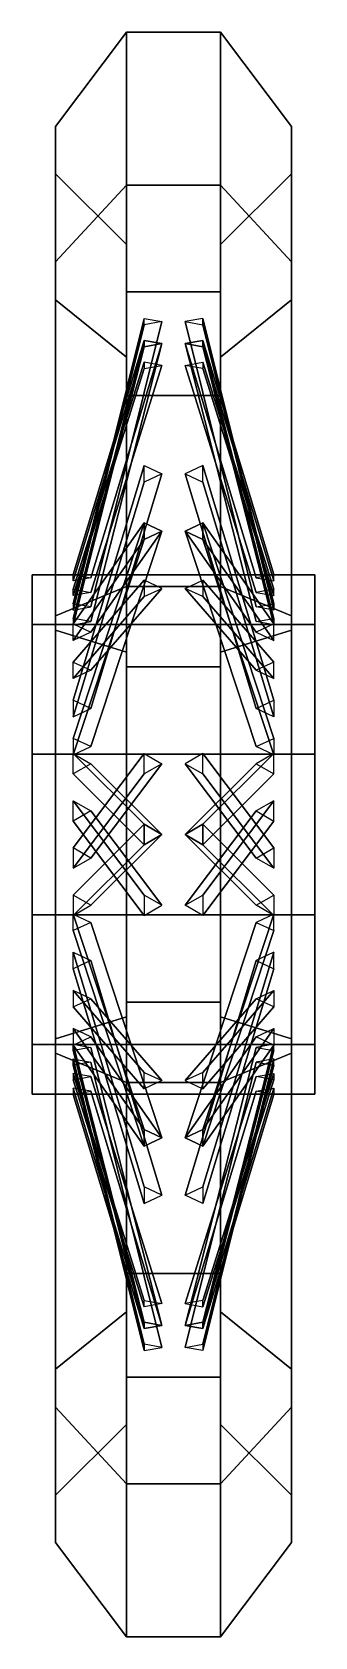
# Model space of a CAD drawing. Extents: x -0.06 to 0.06, y -0.34 to 0.34.
import ezdxf

# ---------------------------------------------------------------- set-up
doc = ezdxf.new("R2010")
doc.units = 0
doc.layers.add('WHEELS', color=2, linetype='CONTINUOUS')

msp = doc.modelspace()

# ---------------------------------------------------------------- linework, layer by layer
at = {"layer": 'WHEELS'}
for points in [[(-0.02, 0.27507, 0.19985), (-0.02, 0.34), (-0.05, 0.3), (-0.05, 0.24271, 0.17634)], [(-0.02, 0.34), (-0.02, 0.27507, -0.19985), (-0.05, 0.24271, -0.17634), (-0.05, 0.3)], [(0.02, 0.27507, 0.19985), (0.02, 0.34), (-0.02, 0.34), (-0.02, 0.27507, 0.19985)], [(0.02, 0.34), (0.02, 0.27507, -0.19985), (-0.02, 0.27507, -0.19985), (-0.02, 0.34)], [(0.02, 0.34), (0.02, 0.27507, 0.19985), (0.05, 0.24271, 0.17634), (0.05, 0.3)], [(0.02, 0.27507, -0.19985), (0.02, 0.34), (0.05, 0.3), (0.05, 0.24271, -0.17634)], [(-0.05, 0.24271, 0.17634), (-0.05, 0.3), (-0.05, 0.28), (-0.05, 0.22652, 0.16458)], [(-0.05, 0.3), (-0.05, 0.24271, -0.17634), (-0.05, 0.22652, -0.16458), (-0.05, 0.28)], [(0.05, 0.3), (0.05, 0.24271, 0.17634), (0.05, 0.22652, 0.16458), (0.05, 0.28)], [(0.05, 0.24271, -0.17634), (0.05, 0.3), (0.05, 0.28), (0.05, 0.22652, -0.16458)], [(-0.02, 0.25), (-0.02, 0.20225, 0.14695), (-0.05, 0.22652, 0.16458), (-0.05, 0.28)], [(-0.02, 0.20225, -0.14695), (-0.02, 0.25), (-0.05, 0.28), (-0.05, 0.22652, -0.16458)], [(0.02, 0.20225, 0.14695), (0.02, 0.25), (0.05, 0.28), (0.05, 0.22652, 0.16458)], [(0.02, 0.25), (0.02, 0.20225, -0.14695), (0.05, 0.22652, -0.16458), (0.05, 0.28)], [(-0.02, 0.27507, -0.19985), (-0.02, 0.10507, -0.32336), (-0.05, 0.09271, -0.28532), (-0.05, 0.24271, -0.17634)], [(-0.02, 0.10507, 0.32336), (-0.02, 0.27507, 0.19985), (-0.05, 0.24271, 0.17634), (-0.05, 0.09271, 0.28532)], [(0.02, 0.27507, -0.19985), (0.02, 0.10507, -0.32336), (-0.02, 0.10507, -0.32336), (-0.02, 0.27507, -0.19985)], [(0.02, 0.10507, 0.32336), (0.02, 0.27507, 0.19985), (-0.02, 0.27507, 0.19985), (-0.02, 0.10507, 0.32336)], [(0.02, 0.10507, -0.32336), (0.02, 0.27507, -0.19985), (0.05, 0.24271, -0.17634), (0.05, 0.09271, -0.28532)], [(0.02, 0.27507, 0.19985), (0.02, 0.10507, 0.32336), (0.05, 0.09271, 0.28532), (0.05, 0.24271, 0.17634)], [(-0.02, 0.20225, 0.14695), (-0.02, 0.25), (-0.02, 0.23), (-0.02, 0.18607, 0.13519)], [(-0.02, 0.25), (-0.02, 0.20225, -0.14695), (-0.02, 0.18607, -0.13519), (-0.02, 0.23)], [(0.02, 0.25), (0.02, 0.20225, 0.14695), (0.02, 0.18607, 0.13519), (0.02, 0.23)], [(0.02, 0.18607, 0.13519), (0.02, 0.23), (0.02, 0.25), (0.02, 0.20225, 0.14695)], [(0.02, 0.20225, -0.14695), (0.02, 0.25), (0.02, 0.23), (0.02, 0.18607, -0.13519)], [(0.02, 0.23), (0.02, 0.18607, -0.13519), (0.02, 0.20225, -0.14695), (0.02, 0.25)], [(-0.05, 0.24271, -0.17634), (-0.05, 0.09271, -0.28532), (-0.05, 0.08652, -0.2663), (-0.05, 0.22652, -0.16458)], [(-0.05, 0.09271, 0.28532), (-0.05, 0.24271, 0.17634), (-0.05, 0.22652, 0.16458), (-0.05, 0.08652, 0.2663)], [(0.05, 0.09271, -0.28532), (0.05, 0.24271, -0.17634), (0.05, 0.22652, -0.16458), (0.05, 0.08652, -0.2663)], [(0.05, 0.24271, 0.17634), (0.05, 0.09271, 0.28532), (0.05, 0.08652, 0.2663), (0.05, 0.22652, 0.16458)], [(-0.02, 0.07725, -0.23776), (-0.02, 0.20225, -0.14695), (-0.05, 0.22652, -0.16458), (-0.05, 0.08652, -0.2663)], [(-0.02, 0.20225, 0.14695), (-0.02, 0.07725, 0.23776), (-0.05, 0.08652, 0.2663), (-0.05, 0.22652, 0.16458)], [(0.02, 0.23), (0.02, 0.18607, 0.13519), (-0.02, 0.18607, 0.13519), (-0.02, 0.23)], [(0.02, 0.18607, -0.13519), (0.02, 0.23), (-0.02, 0.23), (-0.02, 0.18607, -0.13519)], [(0.02, 0.20225, -0.14695), (0.02, 0.07725, -0.23776), (0.05, 0.08652, -0.2663), (0.05, 0.22652, -0.16458)], [(0.02, 0.07725, 0.23776), (0.02, 0.20225, 0.14695), (0.05, 0.22652, 0.16458), (0.05, 0.08652, 0.2663)], [(-0.035, 0.09641, 0.04184), (-0.0425, 0.09774, 0.03772), (-0.0125, 0.21865, 0.03495), (-0.005, 0.21731, 0.03906)], [(-0.0425, 0.09774, 0.03772), (-0.0425, 0.09507, 0.04596), (-0.0125, 0.21597, 0.04318), (-0.0125, 0.21865, 0.03495)], [(0.035, 0.09641, -0.04184), (0.0425, 0.09774, -0.03772), (0.0125, 0.21865, -0.03495), (0.005, 0.21731, -0.03906)], [(0.0425, 0.09774, -0.03772), (0.0425, 0.09507, -0.04596), (0.0125, 0.21597, -0.04318), (0.0125, 0.21865, -0.03495)], [(-0.0425, 0.09507, 0.04596), (-0.035, 0.09641, 0.04184), (-0.005, 0.21731, 0.03906), (-0.0125, 0.21597, 0.04318)], [(0.0425, 0.09507, -0.04596), (0.035, 0.09641, -0.04184), (0.005, 0.21731, -0.03906), (0.0125, 0.21597, -0.04318)], [(-0.0425, 0.10743, -0.00791), (-0.0425, 0.1101, 0.00032), (-0.0125, 0.20938, -0.06348), (-0.0125, 0.2067, -0.07171)], [(-0.0425, 0.1101, 0.00032), (-0.035, 0.10877, -0.0038), (-0.005, 0.20804, -0.0676), (-0.0125, 0.20938, -0.06348)], [(-0.035, 0.09023, 0.06086), (-0.0425, 0.09156, 0.05674), (-0.0125, 0.20938, 0.06348), (-0.005, 0.20804, 0.0676)], [(-0.0425, 0.09156, 0.05674), (-0.0425, 0.08889, 0.06498), (-0.0125, 0.2067, 0.07171), (-0.0125, 0.20938, 0.06348)], [(-0.035, 0.10877, -0.0038), (-0.0425, 0.10743, -0.00791), (-0.0125, 0.2067, -0.07171), (-0.005, 0.20804, -0.0676)], [(-0.0425, 0.08889, 0.06498), (-0.035, 0.09023, 0.06086), (-0.005, 0.20804, 0.0676), (-0.0125, 0.2067, 0.07171)], [(0.035, 0.09023, -0.06086), (0.0425, 0.09156, -0.05674), (0.0125, 0.20938, -0.06348), (0.005, 0.20804, -0.0676)], [(0.0425, 0.1101, -0.00032), (0.035, 0.10877, 0.0038), (0.005, 0.20804, 0.0676), (0.0125, 0.20938, 0.06348)], [(0.0425, 0.08889, -0.06498), (0.035, 0.09023, -0.06086), (0.005, 0.20804, -0.0676), (0.0125, 0.2067, -0.07171)], [(0.035, 0.10877, 0.0038), (0.0425, 0.10743, 0.00791), (0.0125, 0.2067, 0.07171), (0.005, 0.20804, 0.0676)], [(0.0425, 0.09156, -0.05674), (0.0425, 0.08889, -0.06498), (0.0125, 0.2067, -0.07171), (0.0125, 0.20938, -0.06348)], [(0.0425, 0.10743, 0.00791), (0.0425, 0.1101, -0.00032), (0.0125, 0.20938, 0.06348), (0.0125, 0.2067, 0.07171)], [(-0.0425, 0.10125, -0.02694), (-0.0425, 0.10392, -0.0187), (-0.0125, 0.2001, -0.09201), (-0.0125, 0.19743, -0.10025)], [(-0.0425, 0.10392, -0.0187), (-0.035, 0.10259, -0.02282), (-0.005, 0.19877, -0.09613), (-0.0125, 0.2001, -0.09201)], [(-0.035, 0.10259, -0.02282), (-0.0425, 0.10125, -0.02694), (-0.0125, 0.19743, -0.10025), (-0.005, 0.19877, -0.09613)], [(-0.02, 0.20225, -0.14695), (-0.02, 0.07725, -0.23776), (-0.02, 0.07107, -0.21874), (-0.02, 0.18607, -0.13519)], [(-0.02, 0.07725, 0.23776), (-0.02, 0.20225, 0.14695), (-0.02, 0.18607, 0.13519), (-0.02, 0.07107, 0.21874)], [(0.0425, 0.10392, 0.0187), (0.035, 0.10259, 0.02282), (0.005, 0.19877, 0.09613), (0.0125, 0.2001, 0.09201)], [(0.035, 0.10259, 0.02282), (0.0425, 0.10125, 0.02694), (0.0125, 0.19743, 0.10025), (0.005, 0.19877, 0.09613)], [(0.0425, 0.10125, 0.02694), (0.0425, 0.10392, 0.0187), (0.0125, 0.2001, 0.09201), (0.0125, 0.19743, 0.10025)], [(0.02, 0.07725, -0.23776), (0.02, 0.20225, -0.14695), (0.02, 0.18607, -0.13519), (0.02, 0.07107, -0.21874)], [(0.02, 0.18607, -0.13519), (0.02, 0.07107, -0.21874), (0.02, 0.07725, -0.23776), (0.02, 0.20225, -0.14695)], [(0.02, 0.20225, 0.14695), (0.02, 0.07725, 0.23776), (0.02, 0.07107, 0.21874), (0.02, 0.18607, 0.13519)], [(0.02, 0.07107, 0.21874), (0.02, 0.18607, 0.13519), (0.02, 0.20225, 0.14695), (0.02, 0.07725, 0.23776)], [(0.02, 0.07107, -0.21874), (0.02, 0.18607, -0.13519), (-0.02, 0.18607, -0.13519), (-0.02, 0.07107, -0.21874)], [(0.02, 0.18607, 0.13519), (0.02, 0.07107, 0.21874), (-0.02, 0.07107, 0.21874), (-0.02, 0.18607, 0.13519)], [(-0.035, 0.0534, 0.09051), (-0.0425, 0.0569, 0.08797), (-0.0125, 0.15635, 0.15679), (-0.005, 0.15284, 0.15933)], [(-0.0425, 0.0569, 0.08797), (-0.0425, 0.0499, 0.09306), (-0.0125, 0.14934, 0.16188), (-0.0125, 0.15635, 0.15679)], [(-0.0425, 0.0499, 0.09306), (-0.035, 0.0534, 0.09051), (-0.005, 0.15284, 0.15933), (-0.0125, 0.14934, 0.16188)], [(0.035, 0.0534, -0.09051), (0.0425, 0.0569, -0.08797), (0.0125, 0.15635, -0.15679), (0.005, 0.15284, -0.15933)], [(0.0425, 0.0499, -0.09306), (0.035, 0.0534, -0.09051), (0.005, 0.15284, -0.15933), (0.0125, 0.14934, -0.16188)], [(0.0425, 0.0569, -0.08797), (0.0425, 0.0499, -0.09306), (0.0125, 0.14934, -0.16188), (0.0125, 0.15635, -0.15679)], [(-0.035, 0.03722, 0.10227), (-0.0425, 0.04072, 0.09972), (-0.0125, 0.13208, 0.17442), (-0.005, 0.12857, 0.17697)], [(-0.0425, 0.04072, 0.09972), (-0.0425, 0.03372, 0.10482), (-0.0125, 0.12507, 0.17951), (-0.0125, 0.13208, 0.17442)], [(-0.0425, 0.08226, -0.06955), (-0.0425, 0.08927, -0.06446), (-0.0125, 0.13208, -0.17442), (-0.0125, 0.12507, -0.17951)], [(-0.0425, 0.08927, -0.06446), (-0.035, 0.08576, -0.067), (-0.005, 0.12857, -0.17697), (-0.0125, 0.13208, -0.17442)], [(0.0425, 0.08927, 0.06446), (0.035, 0.08576, 0.067), (0.005, 0.12857, 0.17697), (0.0125, 0.13208, 0.17442)], [(0.035, 0.03722, -0.10227), (0.0425, 0.04072, -0.09972), (0.0125, 0.13208, -0.17442), (0.005, 0.12857, -0.17697)], [(0.0425, 0.08226, 0.06955), (0.0425, 0.08927, 0.06446), (0.0125, 0.13208, 0.17442), (0.0125, 0.12507, 0.17951)], [(0.0425, 0.04072, -0.09972), (0.0425, 0.03372, -0.10482), (0.0125, 0.12507, -0.17951), (0.0125, 0.13208, -0.17442)], [(-0.0425, 0.03372, 0.10482), (-0.035, 0.03722, 0.10227), (-0.005, 0.12857, 0.17697), (-0.0125, 0.12507, 0.17951)], [(-0.035, 0.08576, -0.067), (-0.0425, 0.08226, -0.06955), (-0.0125, 0.12507, -0.17951), (-0.005, 0.12857, -0.17697)], [(0.035, 0.08576, 0.067), (0.0425, 0.08226, 0.06955), (0.0125, 0.12507, 0.17951), (0.005, 0.12857, 0.17697)], [(0.0425, 0.03372, -0.10482), (0.035, 0.03722, -0.10227), (0.005, 0.12857, -0.17697), (0.0125, 0.12507, -0.17951)], [(0.06, 0.11), (0.06, 0.08899, -0.06466), (-0.06, 0.08899, -0.06466), (-0.06, 0.11)], [(0.06, 0.08899, 0.06466), (0.06, 0.11), (-0.06, 0.11), (-0.06, 0.08899, 0.06466)], [(-0.02, 0.10507, -0.32336), (-0.02, -0.10507, -0.32336), (-0.05, -0.09271, -0.28532), (-0.05, 0.09271, -0.28532)], [(-0.02, -0.10507, 0.32336), (-0.02, 0.10507, 0.32336), (-0.05, 0.09271, 0.28532), (-0.05, -0.09271, 0.28532)], [(-0.0425, 0.06608, -0.0813), (-0.0425, 0.07309, -0.07621), (-0.0125, 0.10781, -0.19206), (-0.0125, 0.1008, -0.19715)], [(-0.0425, 0.07309, -0.07621), (-0.035, 0.06958, -0.07876), (-0.005, 0.1043, -0.1946), (-0.0125, 0.10781, -0.19206)], [(-0.035, 0.06958, -0.07876), (-0.0425, 0.06608, -0.0813), (-0.0125, 0.1008, -0.19715), (-0.005, 0.1043, -0.1946)], [(0.02, 0.10507, -0.32336), (0.02, -0.10507, -0.32336), (-0.02, -0.10507, -0.32336), (-0.02, 0.10507, -0.32336)], [(0.02, -0.10507, 0.32336), (0.02, 0.10507, 0.32336), (-0.02, 0.10507, 0.32336), (-0.02, -0.10507, 0.32336)], [(0.0425, 0.07309, 0.07621), (0.035, 0.06958, 0.07876), (0.005, 0.1043, 0.1946), (0.0125, 0.10781, 0.19206)], [(0.035, 0.06958, 0.07876), (0.0425, 0.06608, 0.0813), (0.0125, 0.1008, 0.19715), (0.005, 0.1043, 0.1946)], [(0.0425, 0.06608, 0.0813), (0.0425, 0.07309, 0.07621), (0.0125, 0.10781, 0.19206), (0.0125, 0.1008, 0.19715)], [(0.02, -0.10507, -0.32336), (0.02, 0.10507, -0.32336), (0.05, 0.09271, -0.28532), (0.05, -0.09271, -0.28532)], [(0.02, 0.10507, 0.32336), (0.02, -0.10507, 0.32336), (0.05, -0.09271, 0.28532), (0.05, 0.09271, 0.28532)], [(0.06, 0.08899, -0.06466), (0.06, 0.03399, -0.10462), (-0.06, 0.03399, -0.10462), (-0.06, 0.08899, -0.06466)], [(0.06, 0.03399, 0.10462), (0.06, 0.08899, 0.06466), (-0.06, 0.08899, 0.06466), (-0.06, 0.03399, 0.10462)], [(-0.05, 0.09271, -0.28532), (-0.05, -0.09271, -0.28532), (-0.05, -0.08652, -0.2663), (-0.05, 0.08652, -0.2663)], [(-0.05, -0.09271, 0.28532), (-0.05, 0.09271, 0.28532), (-0.05, 0.08652, 0.2663), (-0.05, -0.08652, 0.2663)], [(0.05, -0.09271, -0.28532), (0.05, 0.09271, -0.28532), (0.05, 0.08652, -0.2663), (0.05, -0.08652, -0.2663)], [(0.05, 0.09271, 0.28532), (0.05, -0.09271, 0.28532), (0.05, -0.08652, 0.2663), (0.05, 0.08652, 0.2663)], [(-0.02, -0.07725, -0.23776), (-0.02, 0.07725, -0.23776), (-0.05, 0.08652, -0.2663), (-0.05, -0.08652, -0.2663)], [(-0.02, 0.07725, 0.23776), (-0.02, -0.07725, 0.23776), (-0.05, -0.08652, 0.2663), (-0.05, 0.08652, 0.2663)], [(0.02, 0.07725, -0.23776), (0.02, -0.07725, -0.23776), (0.05, -0.08652, -0.2663), (0.05, 0.08652, -0.2663)], [(0.02, -0.07725, 0.23776), (0.02, 0.07725, 0.23776), (0.05, 0.08652, 0.2663), (0.05, -0.08652, 0.2663)], [(-0.02, 0.07725, -0.23776), (-0.02, -0.07725, -0.23776), (-0.02, -0.07107, -0.21874), (-0.02, 0.07107, -0.21874)], [(-0.02, -0.07725, 0.23776), (-0.02, 0.07725, 0.23776), (-0.02, 0.07107, 0.21874), (-0.02, -0.07107, 0.21874)], [(0.02, -0.07725, -0.23776), (0.02, 0.07725, -0.23776), (0.02, 0.07107, -0.21874), (0.02, -0.07107, -0.21874)], [(0.02, 0.07107, -0.21874), (0.02, -0.07107, -0.21874), (0.02, -0.07725, -0.23776), (0.02, 0.07725, -0.23776)], [(0.02, 0.07725, 0.23776), (0.02, -0.07725, 0.23776), (0.02, -0.07107, 0.21874), (0.02, 0.07107, 0.21874)], [(0.02, -0.07107, 0.21874), (0.02, 0.07107, 0.21874), (0.02, 0.07725, 0.23776), (0.02, -0.07725, 0.23776)], [(0.02, -0.07107, -0.21874), (0.02, 0.07107, -0.21874), (-0.02, 0.07107, -0.21874), (-0.02, -0.07107, -0.21874)], [(0.02, 0.07107, 0.21874), (0.02, -0.07107, 0.21874), (-0.02, -0.07107, 0.21874), (-0.02, 0.07107, 0.21874)], [(-0.0425, -0.00567, 0.10462), (-0.0425, -0.01433, 0.10462), (-0.0125, 0.02567, 0.21874), (-0.0125, 0.03433, 0.21874)], [(-0.035, -0.01, 0.10462), (-0.0425, -0.00567, 0.10462), (-0.0125, 0.03433, 0.21874), (-0.005, 0.03, 0.21874)], [(-0.0425, 0.02567, -0.10462), (-0.0425, 0.03433, -0.10462), (-0.0125, 0.00433, -0.21874), (-0.0125, -0.00433, -0.21874)], [(-0.0425, 0.03433, -0.10462), (-0.035, 0.03, -0.10462), (-0.005, 0, -0.21874), (-0.0125, 0.00433, -0.21874)], [(0.0425, 0.03433, 0.10462), (0.035, 0.03, 0.10462), (0.005, 0, 0.21874), (0.0125, 0.00433, 0.21874)], [(0.035, -0.01, -0.10462), (0.0425, -0.00567, -0.10462), (0.0125, 0.03433, -0.21874), (0.005, 0.03, -0.21874)], [(0.0425, 0.02567, 0.10462), (0.0425, 0.03433, 0.10462), (0.0125, 0.00433, 0.21874), (0.0125, -0.00433, 0.21874)], [(0.0425, -0.00567, -0.10462), (0.0425, -0.01433, -0.10462), (0.0125, 0.02567, -0.21874), (0.0125, 0.03433, -0.21874)], [(0.06, 0.03399, -0.10462), (0.06, -0.03399, -0.10462), (-0.06, -0.03399, -0.10462), (-0.06, 0.03399, -0.10462)], [(0.06, -0.03399, 0.10462), (0.06, 0.03399, 0.10462), (-0.06, 0.03399, 0.10462), (-0.06, -0.03399, 0.10462)], [(-0.0425, -0.01433, 0.10462), (-0.035, -0.01, 0.10462), (-0.005, 0.03, 0.21874), (-0.0125, 0.02567, 0.21874)], [(-0.035, 0.03, -0.10462), (-0.0425, 0.02567, -0.10462), (-0.0125, -0.00433, -0.21874), (-0.005, 0, -0.21874)], [(0.035, 0.03, 0.10462), (0.0425, 0.02567, 0.10462), (0.0125, -0.00433, 0.21874), (0.005, 0, 0.21874)], [(0.0425, -0.01433, -0.10462), (0.035, -0.01, -0.10462), (0.005, 0.03, -0.21874), (0.0125, 0.02567, -0.21874)], [(-0.0425, 0.00567, -0.10462), (-0.0425, 0.01433, -0.10462), (-0.0125, -0.02567, -0.21874), (-0.0125, -0.03433, -0.21874)], [(-0.0425, 0.01433, -0.10462), (-0.035, 0.01, -0.10462), (-0.005, -0.03, -0.21874), (-0.0125, -0.02567, -0.21874)], [(0.0425, 0.01433, 0.10462), (0.035, 0.01, 0.10462), (0.005, -0.03, 0.21874), (0.0125, -0.02567, 0.21874)], [(0.0425, 0.00567, 0.10462), (0.0425, 0.01433, 0.10462), (0.0125, -0.02567, 0.21874), (0.0125, -0.03433, 0.21874)], [(-0.035, 0.01, -0.10462), (-0.0425, 0.00567, -0.10462), (-0.0125, -0.03433, -0.21874), (-0.005, -0.03, -0.21874)], [(0.035, 0.01, 0.10462), (0.0425, 0.00567, 0.10462), (0.0125, -0.03433, 0.21874), (0.005, -0.03, 0.21874)], [(-0.0425, -0.02567, 0.10462), (-0.0425, -0.03433, 0.10462), (-0.0125, -0.00433, 0.21874), (-0.0125, 0.00433, 0.21874)], [(-0.035, -0.03, 0.10462), (-0.0425, -0.02567, 0.10462), (-0.0125, 0.00433, 0.21874), (-0.005, 0, 0.21874)], [(-0.0425, -0.03433, 0.10462), (-0.035, -0.03, 0.10462), (-0.005, 0, 0.21874), (-0.0125, -0.00433, 0.21874)], [(0.035, -0.03, -0.10462), (0.0425, -0.02567, -0.10462), (0.0125, 0.00433, -0.21874), (0.005, 0, -0.21874)], [(0.0425, -0.03433, -0.10462), (0.035, -0.03, -0.10462), (0.005, 0, -0.21874), (0.0125, -0.00433, -0.21874)], [(0.0425, -0.02567, -0.10462), (0.0425, -0.03433, -0.10462), (0.0125, -0.00433, -0.21874), (0.0125, 0.00433, -0.21874)], [(0.06, -0.03399, -0.10462), (0.06, -0.08899, -0.06466), (-0.06, -0.08899, -0.06466), (-0.06, -0.03399, -0.10462)], [(0.06, -0.08899, 0.06466), (0.06, -0.03399, 0.10462), (-0.06, -0.03399, 0.10462), (-0.06, -0.08899, 0.06466)], [(-0.0425, -0.04072, -0.09972), (-0.0425, -0.03372, -0.10482), (-0.0125, -0.12507, -0.17951), (-0.0125, -0.13208, -0.17442)], [(-0.0425, -0.03372, -0.10482), (-0.035, -0.03722, -0.10227), (-0.005, -0.12857, -0.17697), (-0.0125, -0.12507, -0.17951)], [(0.0425, -0.03372, 0.10482), (0.035, -0.03722, 0.10227), (0.005, -0.12857, 0.17697), (0.0125, -0.12507, 0.17951)], [(0.0425, -0.04072, 0.09972), (0.0425, -0.03372, 0.10482), (0.0125, -0.12507, 0.17951), (0.0125, -0.13208, 0.17442)], [(-0.035, -0.03722, -0.10227), (-0.0425, -0.04072, -0.09972), (-0.0125, -0.13208, -0.17442), (-0.005, -0.12857, -0.17697)], [(0.035, -0.03722, 0.10227), (0.0425, -0.04072, 0.09972), (0.0125, -0.13208, 0.17442), (0.005, -0.12857, 0.17697)], [(-0.0425, -0.0569, -0.08797), (-0.0425, -0.0499, -0.09306), (-0.0125, -0.14934, -0.16188), (-0.0125, -0.15635, -0.15679)], [(-0.0425, -0.0499, -0.09306), (-0.035, -0.0534, -0.09051), (-0.005, -0.15284, -0.15933), (-0.0125, -0.14934, -0.16188)], [(-0.035, -0.0534, -0.09051), (-0.0425, -0.0569, -0.08797), (-0.0125, -0.15635, -0.15679), (-0.005, -0.15284, -0.15933)], [(0.0425, -0.0499, 0.09306), (0.035, -0.0534, 0.09051), (0.005, -0.15284, 0.15933), (0.0125, -0.14934, 0.16188)], [(0.035, -0.0534, 0.09051), (0.0425, -0.0569, 0.08797), (0.0125, -0.15635, 0.15679), (0.005, -0.15284, 0.15933)], [(0.0425, -0.0569, 0.08797), (0.0425, -0.0499, 0.09306), (0.0125, -0.14934, 0.16188), (0.0125, -0.15635, 0.15679)], [(-0.035, -0.06958, 0.07876), (-0.0425, -0.06608, 0.0813), (-0.0125, -0.1008, 0.19715), (-0.005, -0.1043, 0.1946)], [(-0.0425, -0.06608, 0.0813), (-0.0425, -0.07309, 0.07621), (-0.0125, -0.10781, 0.19206), (-0.0125, -0.1008, 0.19715)], [(0.035, -0.06958, -0.07876), (0.0425, -0.06608, -0.0813), (0.0125, -0.1008, -0.19715), (0.005, -0.1043, -0.1946)], [(0.0425, -0.06608, -0.0813), (0.0425, -0.07309, -0.07621), (0.0125, -0.10781, -0.19206), (0.0125, -0.1008, -0.19715)], [(-0.0425, -0.07309, 0.07621), (-0.035, -0.06958, 0.07876), (-0.005, -0.1043, 0.1946), (-0.0125, -0.10781, 0.19206)], [(0.02, -0.18607, -0.13519), (0.02, -0.07107, -0.21874), (-0.02, -0.07107, -0.21874), (-0.02, -0.18607, -0.13519)], [(-0.02, -0.07725, -0.23776), (-0.02, -0.20225, -0.14695), (-0.02, -0.18607, -0.13519), (-0.02, -0.07107, -0.21874)], [(0.02, -0.07107, 0.21874), (0.02, -0.18607, 0.13519), (-0.02, -0.18607, 0.13519), (-0.02, -0.07107, 0.21874)], [(-0.02, -0.20225, 0.14695), (-0.02, -0.07725, 0.23776), (-0.02, -0.07107, 0.21874), (-0.02, -0.18607, 0.13519)], [(0.0425, -0.07309, -0.07621), (0.035, -0.06958, -0.07876), (0.005, -0.1043, -0.1946), (0.0125, -0.10781, -0.19206)], [(0.02, -0.20225, -0.14695), (0.02, -0.07725, -0.23776), (0.02, -0.07107, -0.21874), (0.02, -0.18607, -0.13519)], [(0.02, -0.07107, -0.21874), (0.02, -0.18607, -0.13519), (0.02, -0.20225, -0.14695), (0.02, -0.07725, -0.23776)], [(0.02, -0.07725, 0.23776), (0.02, -0.20225, 0.14695), (0.02, -0.18607, 0.13519), (0.02, -0.07107, 0.21874)], [(0.02, -0.18607, 0.13519), (0.02, -0.07107, 0.21874), (0.02, -0.07725, 0.23776), (0.02, -0.20225, 0.14695)], [(-0.02, -0.20225, -0.14695), (-0.02, -0.07725, -0.23776), (-0.05, -0.08652, -0.2663), (-0.05, -0.22652, -0.16458)], [(-0.02, -0.07725, 0.23776), (-0.02, -0.20225, 0.14695), (-0.05, -0.22652, 0.16458), (-0.05, -0.08652, 0.2663)], [(0.02, -0.07725, -0.23776), (0.02, -0.20225, -0.14695), (0.05, -0.22652, -0.16458), (0.05, -0.08652, -0.2663)], [(0.02, -0.20225, 0.14695), (0.02, -0.07725, 0.23776), (0.05, -0.08652, 0.2663), (0.05, -0.22652, 0.16458)], [(-0.05, -0.09271, -0.28532), (-0.05, -0.24271, -0.17634), (-0.05, -0.22652, -0.16458), (-0.05, -0.08652, -0.2663)], [(-0.05, -0.24271, 0.17634), (-0.05, -0.09271, 0.28532), (-0.05, -0.08652, 0.2663), (-0.05, -0.22652, 0.16458)], [(-0.035, -0.08576, 0.067), (-0.0425, -0.08226, 0.06955), (-0.0125, -0.12507, 0.17951), (-0.005, -0.12857, 0.17697)], [(-0.0425, -0.08226, 0.06955), (-0.0425, -0.08927, 0.06446), (-0.0125, -0.13208, 0.17442), (-0.0125, -0.12507, 0.17951)], [(-0.0425, -0.08927, 0.06446), (-0.035, -0.08576, 0.067), (-0.005, -0.12857, 0.17697), (-0.0125, -0.13208, 0.17442)], [(0.035, -0.08576, -0.067), (0.0425, -0.08226, -0.06955), (0.0125, -0.12507, -0.17951), (0.005, -0.12857, -0.17697)], [(0.0425, -0.08927, -0.06446), (0.035, -0.08576, -0.067), (0.005, -0.12857, -0.17697), (0.0125, -0.13208, -0.17442)], [(0.0425, -0.08226, -0.06955), (0.0425, -0.08927, -0.06446), (0.0125, -0.13208, -0.17442), (0.0125, -0.12507, -0.17951)], [(0.05, -0.24271, -0.17634), (0.05, -0.09271, -0.28532), (0.05, -0.08652, -0.2663), (0.05, -0.22652, -0.16458)], [(0.05, -0.09271, 0.28532), (0.05, -0.24271, 0.17634), (0.05, -0.22652, 0.16458), (0.05, -0.08652, 0.2663)], [(0.06, -0.08899, -0.06466), (0.06, -0.11), (-0.06, -0.11), (-0.06, -0.08899, -0.06466)], [(0.06, -0.11), (0.06, -0.08899, 0.06466), (-0.06, -0.08899, 0.06466), (-0.06, -0.11)], [(-0.02, -0.10507, -0.32336), (-0.02, -0.27507, -0.19985), (-0.05, -0.24271, -0.17634), (-0.05, -0.09271, -0.28532)], [(-0.02, -0.27507, 0.19985), (-0.02, -0.10507, 0.32336), (-0.05, -0.09271, 0.28532), (-0.05, -0.24271, 0.17634)], [(-0.0425, -0.09156, -0.05674), (-0.0425, -0.08889, -0.06498), (-0.0125, -0.2067, -0.07171), (-0.0125, -0.20938, -0.06348)], [(-0.0425, -0.08889, -0.06498), (-0.035, -0.09023, -0.06086), (-0.005, -0.20804, -0.0676), (-0.0125, -0.2067, -0.07171)], [(-0.035, -0.09023, -0.06086), (-0.0425, -0.09156, -0.05674), (-0.0125, -0.20938, -0.06348), (-0.005, -0.20804, -0.0676)], [(-0.0425, -0.09774, -0.03772), (-0.0425, -0.09507, -0.04596), (-0.0125, -0.21597, -0.04318), (-0.0125, -0.21865, -0.03495)], [(-0.0425, -0.09507, -0.04596), (-0.035, -0.09641, -0.04184), (-0.005, -0.21731, -0.03906), (-0.0125, -0.21597, -0.04318)], [(0.0425, -0.08889, 0.06498), (0.035, -0.09023, 0.06086), (0.005, -0.20804, 0.0676), (0.0125, -0.2067, 0.07171)], [(0.035, -0.09023, 0.06086), (0.0425, -0.09156, 0.05674), (0.0125, -0.20938, 0.06348), (0.005, -0.20804, 0.0676)], [(0.0425, -0.09507, 0.04596), (0.035, -0.09641, 0.04184), (0.005, -0.21731, 0.03906), (0.0125, -0.21597, 0.04318)], [(0.0425, -0.09156, 0.05674), (0.0425, -0.08889, 0.06498), (0.0125, -0.2067, 0.07171), (0.0125, -0.20938, 0.06348)], [(0.0425, -0.09774, 0.03772), (0.0425, -0.09507, 0.04596), (0.0125, -0.21597, 0.04318), (0.0125, -0.21865, 0.03495)], [(0.02, -0.27507, -0.19985), (0.02, -0.10507, -0.32336), (0.05, -0.09271, -0.28532), (0.05, -0.24271, -0.17634)], [(0.02, -0.10507, 0.32336), (0.02, -0.27507, 0.19985), (0.05, -0.24271, 0.17634), (0.05, -0.09271, 0.28532)], [(-0.035, -0.09641, -0.04184), (-0.0425, -0.09774, -0.03772), (-0.0125, -0.21865, -0.03495), (-0.005, -0.21731, -0.03906)], [(-0.035, -0.10259, 0.02282), (-0.0425, -0.10125, 0.02694), (-0.0125, -0.19743, 0.10025), (-0.005, -0.19877, 0.09613)], [(-0.0425, -0.10125, 0.02694), (-0.0425, -0.10392, 0.0187), (-0.0125, -0.2001, 0.09201), (-0.0125, -0.19743, 0.10025)], [(0.035, -0.09641, 0.04184), (0.0425, -0.09774, 0.03772), (0.0125, -0.21865, 0.03495), (0.005, -0.21731, 0.03906)], [(0.035, -0.10259, -0.02282), (0.0425, -0.10125, -0.02694), (0.0125, -0.19743, -0.10025), (0.005, -0.19877, -0.09613)], [(0.0425, -0.10125, -0.02694), (0.0425, -0.10392, -0.0187), (0.0125, -0.2001, -0.09201), (0.0125, -0.19743, -0.10025)], [(-0.0425, -0.10392, 0.0187), (-0.035, -0.10259, 0.02282), (-0.005, -0.19877, 0.09613), (-0.0125, -0.2001, 0.09201)], [(-0.035, -0.10877, 0.0038), (-0.0425, -0.10743, 0.00791), (-0.0125, -0.2067, 0.07171), (-0.005, -0.20804, 0.0676)], [(-0.0425, -0.10743, 0.00791), (-0.0425, -0.1101, -0.00032), (-0.0125, -0.20938, 0.06348), (-0.0125, -0.2067, 0.07171)], [(-0.0425, -0.1101, -0.00032), (-0.035, -0.10877, 0.0038), (-0.005, -0.20804, 0.0676), (-0.0125, -0.20938, 0.06348)], [(0.02, -0.10507, -0.32336), (0.02, -0.27507, -0.19985), (-0.02, -0.27507, -0.19985), (-0.02, -0.10507, -0.32336)], [(0.02, -0.27507, 0.19985), (0.02, -0.10507, 0.32336), (-0.02, -0.10507, 0.32336), (-0.02, -0.27507, 0.19985)], [(0.0425, -0.10392, -0.0187), (0.035, -0.10259, -0.02282), (0.005, -0.19877, -0.09613), (0.0125, -0.2001, -0.09201)], [(0.035, -0.10877, -0.0038), (0.0425, -0.10743, -0.00791), (0.0125, -0.2067, -0.07171), (0.005, -0.20804, -0.0676)], [(0.0425, -0.1101, 0.00032), (0.035, -0.10877, -0.0038), (0.005, -0.20804, -0.0676), (0.0125, -0.20938, -0.06348)], [(0.0425, -0.10743, -0.00791), (0.0425, -0.1101, 0.00032), (0.0125, -0.20938, -0.06348), (0.0125, -0.2067, -0.07171)], [(0.02, -0.18607, 0.13519), (0.02, -0.23), (-0.02, -0.23), (-0.02, -0.18607, 0.13519)], [(-0.02, -0.25), (-0.02, -0.20225, 0.14695), (-0.02, -0.18607, 0.13519), (-0.02, -0.23)], [(0.02, -0.23), (0.02, -0.18607, -0.13519), (-0.02, -0.18607, -0.13519), (-0.02, -0.23)], [(-0.02, -0.20225, -0.14695), (-0.02, -0.25), (-0.02, -0.23), (-0.02, -0.18607, -0.13519)], [(0.02, -0.20225, 0.14695), (0.02, -0.25), (0.02, -0.23), (0.02, -0.18607, 0.13519)], [(0.02, -0.23), (0.02, -0.18607, 0.13519), (0.02, -0.20225, 0.14695), (0.02, -0.25)], [(0.02, -0.25), (0.02, -0.20225, -0.14695), (0.02, -0.18607, -0.13519), (0.02, -0.23)], [(0.02, -0.18607, -0.13519), (0.02, -0.23), (0.02, -0.25), (0.02, -0.20225, -0.14695)], [(-0.02, -0.20225, 0.14695), (-0.02, -0.25), (-0.05, -0.28), (-0.05, -0.22652, 0.16458)], [(-0.02, -0.25), (-0.02, -0.20225, -0.14695), (-0.05, -0.22652, -0.16458), (-0.05, -0.28)], [(0.02, -0.25), (0.02, -0.20225, 0.14695), (0.05, -0.22652, 0.16458), (0.05, -0.28)], [(0.02, -0.20225, -0.14695), (0.02, -0.25), (0.05, -0.28), (0.05, -0.22652, -0.16458)], [(-0.05, -0.3), (-0.05, -0.24271, 0.17634), (-0.05, -0.22652, 0.16458), (-0.05, -0.28)], [(-0.05, -0.24271, -0.17634), (-0.05, -0.3), (-0.05, -0.28), (-0.05, -0.22652, -0.16458)], [(0.05, -0.24271, 0.17634), (0.05, -0.3), (0.05, -0.28), (0.05, -0.22652, 0.16458)], [(0.05, -0.3), (0.05, -0.24271, -0.17634), (0.05, -0.22652, -0.16458), (0.05, -0.28)], [(-0.02, -0.34), (-0.02, -0.27507, 0.19985), (-0.05, -0.24271, 0.17634), (-0.05, -0.3)], [(-0.02, -0.27507, -0.19985), (-0.02, -0.34), (-0.05, -0.3), (-0.05, -0.24271, -0.17634)], [(0.02, -0.27507, 0.19985), (0.02, -0.34), (0.05, -0.3), (0.05, -0.24271, 0.17634)], [(0.02, -0.34), (0.02, -0.27507, -0.19985), (0.05, -0.24271, -0.17634), (0.05, -0.3)], [(0.02, -0.34), (0.02, -0.27507, 0.19985), (-0.02, -0.27507, 0.19985), (-0.02, -0.34)], [(0.02, -0.27507, -0.19985), (0.02, -0.34), (-0.02, -0.34), (-0.02, -0.27507, -0.19985)]]:
    msp.add_3dface(points, dxfattribs=at)

doc.saveas('drawing.dxf')
